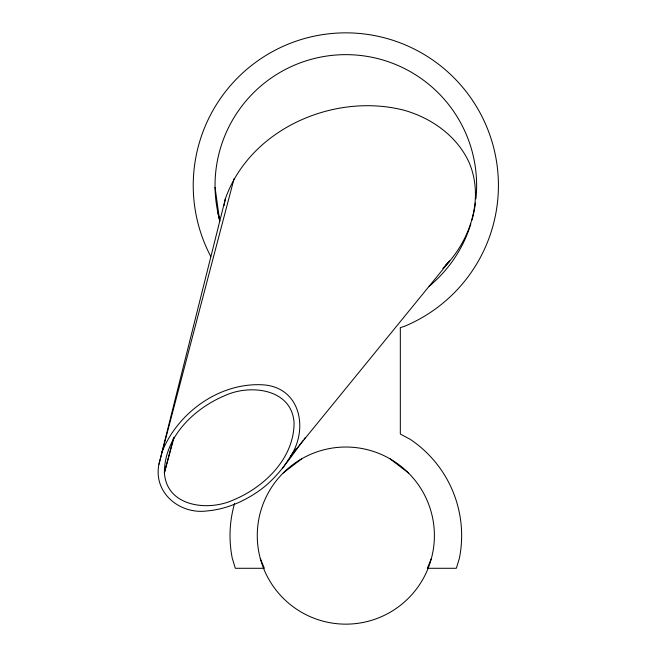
<?xml version="1.0" encoding="UTF-8"?>
<svg xmlns="http://www.w3.org/2000/svg" width="657" height="657" viewBox="0 0 657 657"><rect width="100%" height="100%" fill="white"/><g stroke="black" fill="none" stroke-linecap="round" stroke-linejoin="round"><path stroke-width="0.99" d="M282.797 467.998L290.813 455.901L449.725 261.01C472.416 234.13 483.371 195.425 468.926 162.065C456.738 135.851 431.723 118.211 404.441 110.335C334.479 92.152 250.062 128.682 225.351 198.808L158.937 464.253C153.114 492.824 179.772 514.571 206.898 510.949C226.608 509.298 245.135 501.004 260.985 489.424C278.412 476.481 290.098 457.945 302.885 440.781M224.021 205.666L225.351 198.808M173.456 438.079L164.398 472.753C166.566 506.711 207.899 511.499 232.948 500.158C264.213 487.305 294.147 458.578 294.065 422.738C291.905 388.772 250.563 383.984 225.523 395.325C194.25 408.178 164.316 436.905 164.398 472.753L174.13 437.143M158.937 464.253L234.073 178.679M431.37 558.516L427.321 568.289L456.344 568.289L459.415 558.187A115.804 115.804 0 0 0 410.173 439.303L400.327 434.039L400.327 327.605L404.227 326.422A152.596 152.596 0 0 0 484.956 122.769A152.596 152.596 0 0 0 278.938 48.289A152.596 152.596 0 0 0 210.782 256.493M162.008 452C177.998 412.046 220.571 381.676 264.254 384.92C300.709 388.221 308.232 429.103 290.813 455.901L296.315 448.501M304.109 439.131L305.324 437.488M442.834 268.475L449.725 261.01L445.471 265.247M283.208 472.974L301.555 458.898A88.555 88.555 0 0 1 434.392 535.595A88.555 88.555 0 0 1 301.555 612.283A88.555 88.555 0 0 1 301.555 458.898M390.11 458.898L408.449 472.974M260.287 558.516L264.344 568.289L235.313 568.289L232.25 558.187A115.804 115.804 0 0 1 234.59 503.402M217.943 212.852L219.684 220.834M215.053 187.376L219.758 221.524M475.446 202.988A130.792 130.792 0 0 1 471.956 220.07M470.806 224.021A130.792 130.792 0 0 1 429.103 286.304M219.372 218.83A130.792 130.792 0 0 1 335.702 55.04A130.792 130.792 0 0 1 475.931 198.899"/></g></svg>
